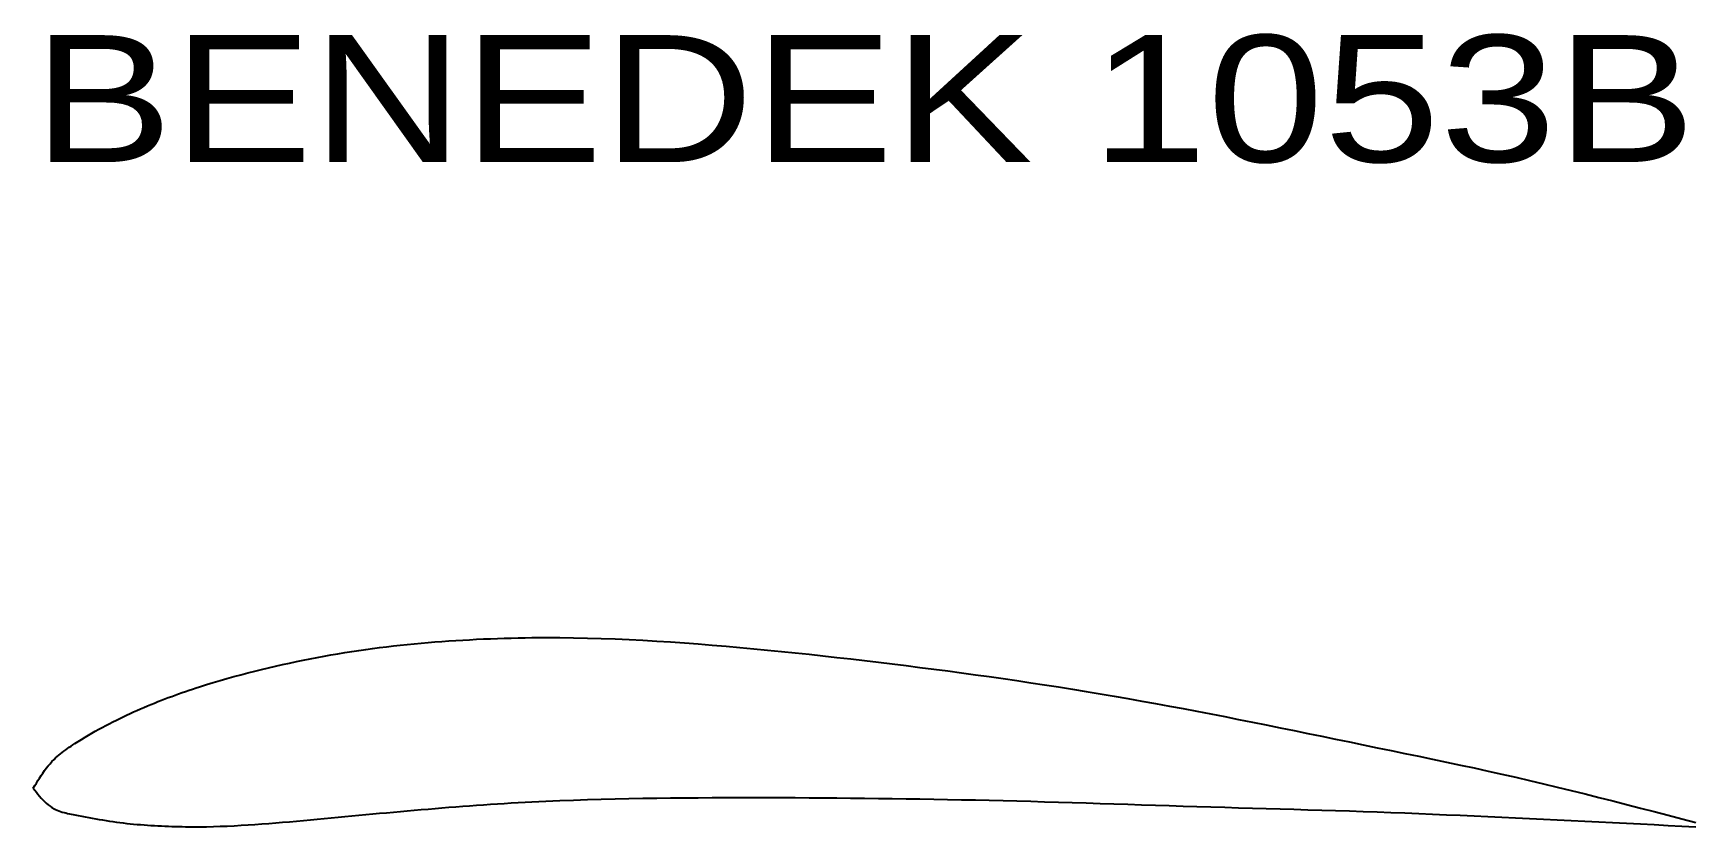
# Model space of a CAD drawing. Extents: x 0.3 to 62.8, y 4.7 to 34.5.
import ezdxf
from ezdxf.enums import TextEntityAlignment as Align

# ---------------------------------------------------------------- set-up
doc = ezdxf.new("R2010")
doc.units = 0
doc.layers.get('0').update_dxf_attribs({"linetype": 'CONTINUOUS'})

msp = doc.modelspace()

# ---------------------------------------------------------------- linework, layer by layer
at = {"color": 3, "linetype": 'CONTINUOUS'}
msp.add_lwpolyline([(0.3156, 6.139), (0.3741, 6.2353), (0.4329, 6.3314), (0.4922, 6.4269), (0.5524, 6.5216), (0.6136, 6.6153), (0.6763, 6.7077), (0.7406, 6.7985), (0.8068, 6.8875), (0.8753, 6.9744), (0.9462, 7.059), (1.0199, 7.1409), (1.0966, 7.22), (1.1551, 7.2762), (1.2153, 7.3308), (1.2769, 7.384), (1.34, 7.4357), (1.4043, 7.4862), (1.4696, 7.5356), (1.536, 7.5839), (1.6032, 7.6313), (1.6711, 7.6778), (1.7396, 7.7237), (1.8085, 7.7689), (1.8777, 7.8136), (2.0048, 7.8944), (2.1324, 7.9739), (2.2606, 8.0521), (2.3893, 8.1291), (2.5185, 8.2048), (2.6484, 8.2792), (2.7788, 8.3524), (2.9097, 8.4245), (3.0413, 8.4953), (3.1735, 8.565), (3.3063, 8.6335), (3.4397, 8.7008), (3.5673, 8.7639), (3.6953, 8.8259), (3.824, 8.887), (3.9531, 8.9471), (4.0827, 9.0062), (4.2128, 9.0644), (4.3433, 9.1217), (4.4743, 9.178), (4.6056, 9.2334), (4.7373, 9.288), (4.8694, 9.3416), (5.0018, 9.3944), (5.1306, 9.4448), (5.2596, 9.4944), (5.3889, 9.5432), (5.5185, 9.5913), (5.6483, 9.6386), (5.7784, 9.6852), (5.9088, 9.7311), (6.0394, 9.7763), (6.1702, 9.8209), (6.3012, 9.8647), (6.4324, 9.9079), (6.5639, 9.9505), (6.8209, 10.0318), (7.0786, 10.1108), (7.337, 10.1875), (7.596, 10.2621), (7.8557, 10.3346), (8.116, 10.405), (8.3768, 10.4735), (8.6382, 10.54), (8.9, 10.6046), (9.1623, 10.6674), (9.425, 10.7284), (9.6881, 10.7878), (9.9467, 10.8444), (10.2057, 10.8995), (10.465, 10.9529), (10.7246, 11.0047), (10.9845, 11.0547), (11.2447, 11.1031), (11.5053, 11.1498), (11.7661, 11.1947), (12.0272, 11.2378), (12.2886, 11.2792), (12.5503, 11.3187), (12.8122, 11.3564), (13.0715, 11.3918), (13.331, 11.4255), (13.5908, 11.4574), (13.8508, 11.4876), (14.111, 11.5162), (14.3713, 11.5433), (14.6318, 11.5688), (14.8925, 11.5928), (15.1533, 11.6154), (15.4142, 11.6366), (15.6753, 11.6565), (15.9364, 11.675), (16.1964, 11.6923), (16.4566, 11.7083), (16.7168, 11.7231), (16.977, 11.7367), (17.2373, 11.749), (17.4977, 11.7601), (17.7581, 11.7699), (18.0185, 11.7785), (18.279, 11.7858), (18.5395, 11.7918), (18.8, 11.7965), (19.0605, 11.8), (19.5816, 11.8031), (20.1027, 11.8014), (20.6237, 11.7949), (21.1448, 11.784), (21.6657, 11.7688), (22.1866, 11.7496), (22.7074, 11.7266), (23.2281, 11.7001), (23.7486, 11.6702), (24.2689, 11.6371), (24.789, 11.6012), (25.3089, 11.5626), (25.8307, 11.5213), (26.3523, 11.4776), (26.8736, 11.4317), (27.3947, 11.3837), (27.9156, 11.3337), (28.4364, 11.2818), (28.9569, 11.2282), (29.4772, 11.1729), (29.9974, 11.1161), (30.5175, 11.0578), (31.0374, 10.9984), (31.5572, 10.9377), (32.0788, 10.8758), (32.6003, 10.8128), (33.1217, 10.7485), (33.6429, 10.6831), (34.164, 10.6163), (34.6848, 10.5482), (35.2055, 10.4786), (35.726, 10.4075), (36.2462, 10.3348), (36.7662, 10.2605), (37.286, 10.1845), (37.8055, 10.1067), (38.3277, 10.0266), (38.8497, 9.9447), (39.3714, 9.861), (39.8928, 9.7755), (40.414, 9.6883), (40.9348, 9.5994), (41.4554, 9.5088), (41.9757, 9.4166), (42.4956, 9.3228), (43.0153, 9.2274), (43.5347, 9.1304), (44.0538, 9.032), (44.5754, 8.9316), (45.0968, 8.8298), (45.6179, 8.7268), (46.1388, 8.6227), (46.6595, 8.5178), (47.1801, 8.4121), (47.7005, 8.3057), (48.2209, 8.1989), (48.7412, 8.0918), (49.2615, 7.9845), (49.7818, 7.8771), (50.3021, 7.7698), (50.8238, 7.6625), (51.3454, 7.5552), (51.867, 7.4477), (52.3885, 7.3397), (52.9099, 7.2311), (53.431, 7.1216), (53.9519, 7.0109), (54.4724, 6.8989), (54.9926, 6.7853), (55.5124, 6.6699), (56.0317, 6.5524), (56.5504, 6.4327), (57.0732, 6.3094), (57.5955, 6.1838), (58.1172, 6.056), (58.6385, 5.9264), (59.1594, 5.795), (59.68, 5.6622), (60.2002, 5.528), (60.7202, 5.3928), (61.24, 5.2568), (61.7597, 5.1201), (62.2792, 4.983), (62.7988, 4.8456)], dxfattribs=at)
at = {"color": 1, "linetype": 'CONTINUOUS'}
msp.add_lwpolyline([(0.3156, 6.139), (0.3739, 6.0632), (0.4326, 5.9879), (0.4918, 5.9135), (0.5518, 5.8406), (0.613, 5.7695), (0.6756, 5.7008), (0.7399, 5.6349), (0.8061, 5.5723), (0.8747, 5.5134), (0.9457, 5.4588), (1.0196, 5.4089), (1.0966, 5.3642), (1.1556, 5.3347), (1.2163, 5.3081), (1.2785, 5.284), (1.342, 5.2621), (1.4067, 5.2424), (1.4724, 5.2244), (1.5389, 5.2079), (1.606, 5.1927), (1.6736, 5.1785), (1.7416, 5.1651), (1.8096, 5.1521), (1.8777, 5.1393), (2.0099, 5.1143), (2.1414, 5.0893), (2.2723, 5.0644), (2.4026, 5.0397), (2.5326, 5.0153), (2.6623, 4.9914), (2.7918, 4.968), (2.9212, 4.9454), (3.0506, 4.9236), (3.1801, 4.9027), (3.3097, 4.8829), (3.4397, 4.8644), (3.5686, 4.8473), (3.6978, 4.8314), (3.8274, 4.8167), (3.9572, 4.8032), (4.0873, 4.7906), (4.2176, 4.7791), (4.3481, 4.7685), (4.4787, 4.7587), (4.6094, 4.7497), (4.7402, 4.7415), (4.871, 4.7339), (5.0018, 4.7269), (5.1321, 4.7205), (5.2624, 4.7146), (5.3926, 4.7093), (5.5228, 4.7046), (5.653, 4.7005), (5.7832, 4.697), (5.9133, 4.6941), (6.0435, 4.6918), (6.1736, 4.6902), (6.3037, 4.6892), (6.4338, 4.689), (6.5639, 4.6894), (6.8244, 4.6924), (7.0849, 4.698), (7.3454, 4.7061), (7.6059, 4.7164), (7.8664, 4.7289), (8.1268, 4.7432), (8.3872, 4.7592), (8.6475, 4.7767), (8.9077, 4.7956), (9.1679, 4.8156), (9.428, 4.8365), (9.6881, 4.8581), (9.9487, 4.8804), (10.2092, 4.9032), (10.4697, 4.9264), (10.7301, 4.95), (10.9905, 4.9739), (11.2508, 4.9981), (11.5111, 5.0225), (11.7713, 5.0471), (12.0315, 5.0717), (12.2917, 5.0964), (12.552, 5.121), (12.8122, 5.1455), (13.0724, 5.1699), (13.3326, 5.1942), (13.5928, 5.2182), (13.8531, 5.242), (14.1134, 5.2655), (14.3737, 5.2888), (14.634, 5.3117), (14.8944, 5.3342), (15.1549, 5.3564), (15.4153, 5.3782), (15.6758, 5.3996), (15.9364, 5.4205), (16.1965, 5.4408), (16.4567, 5.4607), (16.7169, 5.48), (16.9772, 5.4988), (17.2374, 5.517), (17.4978, 5.5346), (17.7581, 5.5515), (18.0185, 5.5679), (18.279, 5.5836), (18.5395, 5.5987), (18.8, 5.613), (19.0605, 5.6267), (19.5808, 5.6517), (20.1011, 5.6741), (20.6216, 5.6939), (21.1422, 5.7112), (21.6628, 5.7263), (22.1836, 5.7394), (22.7044, 5.7505), (23.2252, 5.7598), (23.7461, 5.7676), (24.267, 5.7739), (24.7879, 5.7789), (25.3089, 5.7829), (25.8296, 5.7858), (26.3503, 5.7879), (26.8711, 5.7891), (27.3918, 5.7894), (27.9125, 5.7889), (28.4332, 5.7876), (28.9538, 5.7854), (29.4745, 5.7826), (29.9952, 5.779), (30.5158, 5.7747), (31.0365, 5.7697), (31.5572, 5.7641), (32.0779, 5.7579), (32.5987, 5.751), (33.1194, 5.7435), (33.6401, 5.7353), (34.1608, 5.7265), (34.6816, 5.717), (35.2022, 5.7068), (35.7229, 5.696), (36.2436, 5.6844), (36.7642, 5.6721), (37.2849, 5.6591), (37.8055, 5.6454), (38.3262, 5.631), (38.847, 5.6159), (39.3677, 5.6003), (39.8884, 5.5842), (40.409, 5.5678), (40.9297, 5.5511), (41.4504, 5.5343), (41.9711, 5.5175), (42.4917, 5.5007), (43.0124, 5.4841), (43.5331, 5.4677), (44.0538, 5.4517), (44.5745, 5.4361), (45.0952, 5.4209), (45.6159, 5.4059), (46.1366, 5.391), (46.6574, 5.3761), (47.1781, 5.3612), (47.6988, 5.3461), (48.2195, 5.3308), (48.7402, 5.315), (49.2609, 5.2987), (49.7815, 5.2818), (50.3021, 5.2643), (50.823, 5.2459), (51.3437, 5.2267), (51.8645, 5.2068), (52.3853, 5.1863), (52.906, 5.165), (53.4267, 5.1432), (53.9474, 5.1208), (54.468, 5.0979), (54.9887, 5.0745), (55.5093, 5.0507), (56.0299, 5.0264), (56.5504, 5.0018), (57.0712, 4.9769), (57.5919, 4.9517), (58.1127, 4.9262), (58.6334, 4.9005), (59.1541, 4.8746), (59.6748, 4.8485), (60.1954, 4.8222), (60.7161, 4.7958), (61.2368, 4.7693), (61.7574, 4.7427), (62.2781, 4.7161), (62.7988, 4.6894)], dxfattribs=at)

# ---------------------------------------------------------------- texts
at = {"color": 7}
msp.add_text('BENEDEK 1053B', height=4.7714, dxfattribs=at).set_placement((0.3156, 29.6827), (62.7988, 29.6827), align=Align.FIT)

doc.saveas('drawing.dxf')
